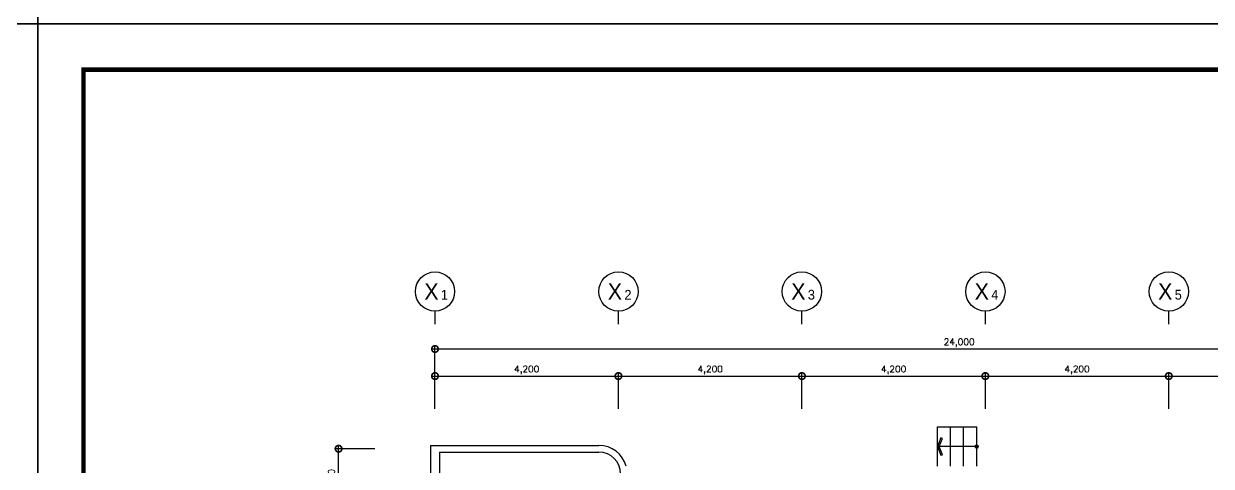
# Model space of a CAD drawing. Header units: millimetres. Extents: x -56261 to 196039, y 9480 to 100001.
# Drawn here: x 69568 to 96755, y 60179 to 70301 of the extents above; entities that cross this region are included whole.
import ezdxf
from ezdxf.enums import TextEntityAlignment as Align

# ---------------------------------------------------------------- set-up
doc = ezdxf.new("R2010")
doc.units = ezdxf.units.MM
for name, color, linetype in [('FORM', 4, 'Continuous'), ('PLAN', 9, 'Continuous'), ('PLAN_DIM', 7, 'Continuous')]:
    doc.layers.add(name, color=color, linetype=linetype)
doc.styles.add('Gdim', font='')
doc.styles.add('Gtx', font='')
doc.styles.add('plan', font='romans.shx', dxfattribs={"bigfont": 'GHS.SHX'})
doc.styles.get('Gdim').set_extended_font_data('Dotum')
doc.styles.get('Gtx').set_extended_font_data('Dotum')
doc.dimstyles.new('Gdim100', dxfattribs={"dimscale": 100, "dimtxt": 3, "dimasz": 6, "dimexe": 1.5, "dimexo": 2, "dimgap": 1, "dimtad": 1, "dimdec": 0, "dimzin": 0, "dimdsep": 46, "dimlunit": 6, "dimtxsty": 'Gdim', "dimblk1": 'DOTSMALL', "dimblk2": 'DOTSMALL', "dimsah": 1, "dimcen": 1.5, "dimdle": 1.5, "dimclrd": 1, "dimclre": 1, "dimclrt": 256, "dimazin": 0, "dimtfac": 1, "dimtdec": 0, "dimtix": 1, "dimtmove": 2, "dimatfit": 3, "dimldrblk": 'DOTSMALL', "dimfxl": 1.5, "dimtolj": 1, "dimtzin": 0, "dimlwd": -1, "dimlwe": -1, "dimarcsym": 0})

# ---------------------------------------------------------------- blocks, each defined once
blk = doc.blocks.new('FORM_기계', base_point=(381614, -321275))
at = {"layer": 'FORM', "color": 7}
blk.add_lwpolyline([(381614, -321275), (465714, -321275), (465714, -261875), (381614, -261875)], close=True, dxfattribs=at)
at = {"layer": 'FORM', "const_width": 200}
blk.add_lwpolyline([(463614, -319175), (383714, -319175), (383714, -263975), (463614, -263975)], close=True, dxfattribs=at)
blk = doc.blocks.new('_DotSmall')
at = {"color": 0, "linetype": 'ByBlock', "const_width": 0.5}
blk.add_lwpolyline([(-0.0625, 0, 1), (0.0625, 0, 1)], format="xyb", close=True, dxfattribs=at)
blk = doc.blocks.new('*D273')
at = {"layer": 'DEFPOINTS', "color": 0, "transparency": 16777216}
for p in [(83183, 62241), (78983, 61392), (83183, 61392)]:
    blk.add_point(p, dxfattribs=at)
at = {"layer": 'PLAN_DIM', "transparency": 16777216}
for p, q in [((78983, 61492), (78983, 62316)), ((83183, 61492), (83183, 62316)), ((78908, 62241), (83258, 62241))]:
    blk.add_line(p, q, dxfattribs=at)
at = {"layer": 'PLAN_DIM', "transparency": 16777216, "xscale": 300, "yscale": 300, "zscale": 300, "rotation": 180}
blk.add_blockref('_DotSmall', (78983, 62241), dxfattribs=at)
at = {"layer": 'PLAN_DIM', "transparency": 16777216, "xscale": 300, "yscale": 300, "zscale": 300}
blk.add_blockref('_DotSmall', (83183, 62241), dxfattribs=at)
at = {"layer": 'PLAN_DIM', "transparency": 16777216, "insert": (81083, 62381), "char_height": 150, "attachment_point": 5, "style": 'plan'}
blk.add_mtext('\\A1;4,200', dxfattribs=at)
blk = doc.blocks.new('*D274')
at = {"layer": 'DEFPOINTS', "color": 0, "transparency": 16777216}
for p in [(102983, 62861), (78983, 61392), (102983, 61392)]:
    blk.add_point(p, dxfattribs=at)
at = {"layer": 'PLAN_DIM', "transparency": 16777216}
for p, q in [((78908, 62861), (103058, 62861)), ((78983, 61492), (78983, 62936)), ((102983, 61492), (102983, 62936))]:
    blk.add_line(p, q, dxfattribs=at)
at = {"layer": 'PLAN_DIM', "transparency": 16777216, "xscale": 300, "yscale": 300, "zscale": 300, "rotation": 180}
blk.add_blockref('_DotSmall', (78983, 62861), dxfattribs=at)
at = {"layer": 'PLAN_DIM', "transparency": 16777216, "xscale": 300, "yscale": 300, "zscale": 300}
blk.add_blockref('_DotSmall', (102983, 62861), dxfattribs=at)
at = {"layer": 'PLAN_DIM', "transparency": 16777216, "insert": (90983, 63001), "char_height": 150, "attachment_point": 5, "style": 'plan'}
blk.add_mtext('\\A1;24,000', dxfattribs=at)
blk = doc.blocks.new('*D275')
at = {"layer": 'DEFPOINTS', "color": 0, "transparency": 16777216}
for p in [(76775, 60579), (77708, 60579), (77708, 59079)]:
    blk.add_point(p, dxfattribs=at)
at = {"layer": 'PLAN_DIM', "transparency": 16777216}
for p, q in [((76775, 59004), (76775, 60654)), ((77608, 60579), (76700, 60579)), ((77608, 59079), (76700, 59079))]:
    blk.add_line(p, q, dxfattribs=at)
at = {"layer": 'PLAN_DIM', "transparency": 16777216, "xscale": 300, "yscale": 300, "zscale": 300}
for p, rotation in [((76775, 60579), 90), ((76775, 59079), 270)]:
    blk.add_blockref('_DotSmall', p, dxfattribs=dict(at, rotation=rotation))
at = {"layer": 'PLAN_DIM', "transparency": 16777216, "insert": (76636, 59829), "char_height": 150, "attachment_point": 5, "rotation": 90, "style": 'plan'}
blk.add_mtext('\\A1;1,500', dxfattribs=at)
blk = doc.blocks.new('*D278')
at = {"layer": 'DEFPOINTS', "color": 0, "transparency": 16777216}
for p in [(87383, 62241), (83183, 61392), (87383, 61392)]:
    blk.add_point(p, dxfattribs=at)
at = {"layer": 'PLAN_DIM', "transparency": 16777216}
for p, q in [((83183, 61492), (83183, 62316)), ((87383, 61492), (87383, 62316)), ((83108, 62241), (87458, 62241))]:
    blk.add_line(p, q, dxfattribs=at)
at = {"layer": 'PLAN_DIM', "transparency": 16777216, "xscale": 300, "yscale": 300, "zscale": 300, "rotation": 180}
blk.add_blockref('_DotSmall', (83183, 62241), dxfattribs=at)
at = {"layer": 'PLAN_DIM', "transparency": 16777216, "xscale": 300, "yscale": 300, "zscale": 300}
blk.add_blockref('_DotSmall', (87383, 62241), dxfattribs=at)
at = {"layer": 'PLAN_DIM', "transparency": 16777216, "insert": (85283, 62381), "char_height": 150, "attachment_point": 5, "style": 'plan'}
blk.add_mtext('\\A1;4,200', dxfattribs=at)
blk = doc.blocks.new('*D279')
at = {"layer": 'DEFPOINTS', "color": 0, "transparency": 16777216}
for p in [(91583, 62241), (87383, 61392), (91583, 61392)]:
    blk.add_point(p, dxfattribs=at)
at = {"layer": 'PLAN_DIM', "transparency": 16777216}
for p, q in [((87383, 61492), (87383, 62316)), ((91583, 61492), (91583, 62316)), ((87308, 62241), (91658, 62241))]:
    blk.add_line(p, q, dxfattribs=at)
at = {"layer": 'PLAN_DIM', "transparency": 16777216, "xscale": 300, "yscale": 300, "zscale": 300, "rotation": 180}
blk.add_blockref('_DotSmall', (87383, 62241), dxfattribs=at)
at = {"layer": 'PLAN_DIM', "transparency": 16777216, "xscale": 300, "yscale": 300, "zscale": 300}
blk.add_blockref('_DotSmall', (91583, 62241), dxfattribs=at)
at = {"layer": 'PLAN_DIM', "transparency": 16777216, "insert": (89483, 62381), "char_height": 150, "attachment_point": 5, "style": 'plan'}
blk.add_mtext('\\A1;4,200', dxfattribs=at)
blk = doc.blocks.new('*D280')
at = {"layer": 'DEFPOINTS', "color": 0, "transparency": 16777216}
for p in [(95783, 62241), (91583, 61392), (95783, 61392)]:
    blk.add_point(p, dxfattribs=at)
at = {"layer": 'PLAN_DIM', "transparency": 16777216}
for p, q in [((91583, 61492), (91583, 62316)), ((95783, 61492), (95783, 62316)), ((91508, 62241), (95858, 62241))]:
    blk.add_line(p, q, dxfattribs=at)
at = {"layer": 'PLAN_DIM', "transparency": 16777216, "xscale": 300, "yscale": 300, "zscale": 300, "rotation": 180}
blk.add_blockref('_DotSmall', (91583, 62241), dxfattribs=at)
at = {"layer": 'PLAN_DIM', "transparency": 16777216, "xscale": 300, "yscale": 300, "zscale": 300}
blk.add_blockref('_DotSmall', (95783, 62241), dxfattribs=at)
at = {"layer": 'PLAN_DIM', "transparency": 16777216, "insert": (93683, 62381), "char_height": 150, "attachment_point": 5, "style": 'plan'}
blk.add_mtext('\\A1;4,200', dxfattribs=at)
blk = doc.blocks.new('*D281')
at = {"layer": 'DEFPOINTS', "color": 0, "transparency": 16777216}
for p in [(99983, 62241), (95783, 61392), (99983, 61392)]:
    blk.add_point(p, dxfattribs=at)
at = {"layer": 'PLAN_DIM', "transparency": 16777216}
for p, q in [((95783, 61492), (95783, 62316)), ((99983, 61492), (99983, 62316)), ((95708, 62241), (100058, 62241))]:
    blk.add_line(p, q, dxfattribs=at)
at = {"layer": 'PLAN_DIM', "transparency": 16777216, "xscale": 300, "yscale": 300, "zscale": 300, "rotation": 180}
blk.add_blockref('_DotSmall', (95783, 62241), dxfattribs=at)
at = {"layer": 'PLAN_DIM', "transparency": 16777216, "xscale": 300, "yscale": 300, "zscale": 300}
blk.add_blockref('_DotSmall', (99983, 62241), dxfattribs=at)
at = {"layer": 'PLAN_DIM', "transparency": 16777216, "insert": (97883, 62381), "char_height": 150, "attachment_point": 5, "style": 'plan'}
blk.add_mtext('\\A1;4,200', dxfattribs=at)
blk = doc.blocks.new('x-plan01$0$ARROWX')
at = {"layer": 'PLAN'}
blk.add_lwpolyline([(-0.2, -0.5), (-0.293, -0.463), (-0.108, 0), (-0.293, 0.463), (-0.2, 0.5), (0, 0)], close=True, dxfattribs=at)

msp = doc.modelspace()

# ---------------------------------------------------------------- linework, layer by layer
at = {"layer": 'PLAN'}
for p, q in [((90485.6, 60178.8), (90485.6, 61078.8)), ((90485.6, 61078.8), (91385.6, 61078.8)), ((90785.6, 60178.8), (90785.6, 61078.8)), ((91085.6, 60178.8), (91085.6, 61078.8)), ((91385.6, 60178.8), (91385.6, 61078.8)), ((78883.4, 60653.8), (78883.4, 47978.8)), ((78883.4, 60653.8), (82735.3, 60653.8)), ((79083.4, 60503.8), (79083.4, 59178.8)), ((79083.4, 60503.8), (82735.3, 60503.8))]:
    msp.add_line(p, q, dxfattribs=at)
msp.add_lwpolyline([(91385.6, 60628.8), (90485.6, 60628.8)], dxfattribs=at)
at = {"layer": 'PLAN', "const_width": 50}
msp.add_lwpolyline([(91385.6, 60603.8, 1), (91385.6, 60653.8, 1)], format="xyb", close=True, dxfattribs=at)
at = {"layer": 'PLAN'}
for radius, start in [(648.1, 15.49252), (498.1, 0)]:
    msp.add_arc((82735.3, 60005.7), radius, start, 90, dxfattribs=at)
at = {"layer": 'PLAN_DIM'}
for points in [[(78983.4, 63426.4), (78983.4, 63726.4, -1), (78983.4, 64626.4, -1), (78983.4, 63726.4, 0)], [(83183.4, 63426.4), (83183.4, 63726.4, -1), (83183.4, 64626.4, -1), (83183.4, 63726.4, 0)], [(87383.4, 63426.4), (87383.4, 63726.4, -1), (87383.4, 64626.4, -1), (87383.4, 63726.4, 0)], [(91583.4, 63426.4), (91583.4, 63726.4, -1), (91583.4, 64626.4, -1), (91583.4, 63726.4, 0)], [(95783.4, 63426.4), (95783.4, 63726.4, -1), (95783.4, 64626.4, -1), (95783.4, 63726.4, 0)]]:
    msp.add_lwpolyline(points, format="xyb", dxfattribs=at)

# ---------------------------------------------------------------- block references
at = {"layer": 'FORM', "xscale": 0.5, "yscale": 0.5, "zscale": 0.5}
for p in [(27838.9, 70301.1), (69888.9, 70301.1), (27838.9, 40601.1), (69888.9, 40601.1)]:
    msp.add_blockref('FORM_기계', p, dxfattribs=at)
at = {"layer": 'PLAN', "xscale": -400.0000000000002, "yscale": 400.0000000000002, "zscale": 400.0000000000002, "rotation": 359.9922294920594}
msp.add_blockref('x-plan01$0$ARROWX', (90485.6, 60628.6), dxfattribs=at)

# ---------------------------------------------------------------- texts
at = {"layer": 'PLAN_DIM', "style": 'Gtx'}
for s, height, p in [('X', 375, (78902, 64176.4)), ('1', 225, (79200, 64101.5)), ('X', 375, (83102, 64176.4)), ('2', 225, (83400, 64101.5)), ('X', 375, (87302, 64176.4)), ('3', 225, (87600, 64101.5)), ('X', 375, (91502, 64176.4)), ('4', 225, (91800, 64101.5)), ('X', 375, (95702, 64176.4)), ('5', 225, (96000, 64101.5))]:
    msp.add_text(s, height=height, dxfattribs=at).set_placement(p, align=Align.MIDDLE)

# ---------------------------------------------------------------- dimensions: what is measured, and where the dimension line sits
at = {"layer": 'PLAN_DIM'}
for base, p1, p2, angle, override, picture, middle in [((102983.4, 62861.3), (78983.4, 61392.4), (102983.4, 61392.4), 180, {"dimscale": 50, "dimtxsty": 'plan', "dimclrd": 256, "dimclre": 256}, '*D274', (90983.4, 63000.6)), ((83183.4, 62241.3), (78983.4, 61392.4), (83183.4, 61392.4), 180, {"dimscale": 50, "dimtxsty": 'plan', "dimblk1": 'DotSmall', "dimblk2": 'DotSmall', "dimclrd": 256, "dimclre": 256}, '*D273', (81083.4, 62380.6)), ((87383.4, 62241.3), (83183.4, 61392.4), (87383.4, 61392.4), 180, {"dimscale": 50, "dimtxsty": 'plan', "dimblk1": 'DotSmall', "dimblk2": 'DotSmall', "dimclrd": 256, "dimclre": 256}, '*D278', (85283.4, 62380.6)), ((91583.4, 62241.3), (87383.4, 61392.4), (91583.4, 61392.4), 180, {"dimscale": 50, "dimtxsty": 'plan', "dimblk1": 'DotSmall', "dimblk2": 'DotSmall', "dimclrd": 256, "dimclre": 256}, '*D279', (89483.4, 62380.6)), ((95783.4, 62241.3), (91583.4, 61392.4), (95783.4, 61392.4), 180, {"dimscale": 50, "dimtxsty": 'plan', "dimblk1": 'DotSmall', "dimblk2": 'DotSmall', "dimclrd": 256, "dimclre": 256}, '*D280', (93683.4, 62380.6)), ((99983.4, 62241.3), (95783.4, 61392.4), (99983.4, 61392.4), 180, {"dimscale": 50, "dimtxsty": 'plan', "dimblk1": 'DotSmall', "dimblk2": 'DotSmall', "dimclrd": 256, "dimclre": 256}, '*D281', (97883.4, 62380.6)), ((76775.1, 60578.8), (77708, 59078.8), (77708, 60578.8), 270, {"dimscale": 50, "dimtxsty": 'plan', "dimblk1": 'DotSmall', "dimblk2": 'DotSmall', "dimclrd": 256, "dimclre": 256}, '*D275', (76635.9, 59828.8))]:
    dim = msp.add_linear_dim(base=base, p1=p1, p2=p2, angle=angle, dimstyle='Gdim100', override=override, dxfattribs=at)
    dim.commit()
    dim.dimension.update_dxf_attribs({"geometry": picture, "text_midpoint": middle})

doc.saveas('drawing.dxf')
